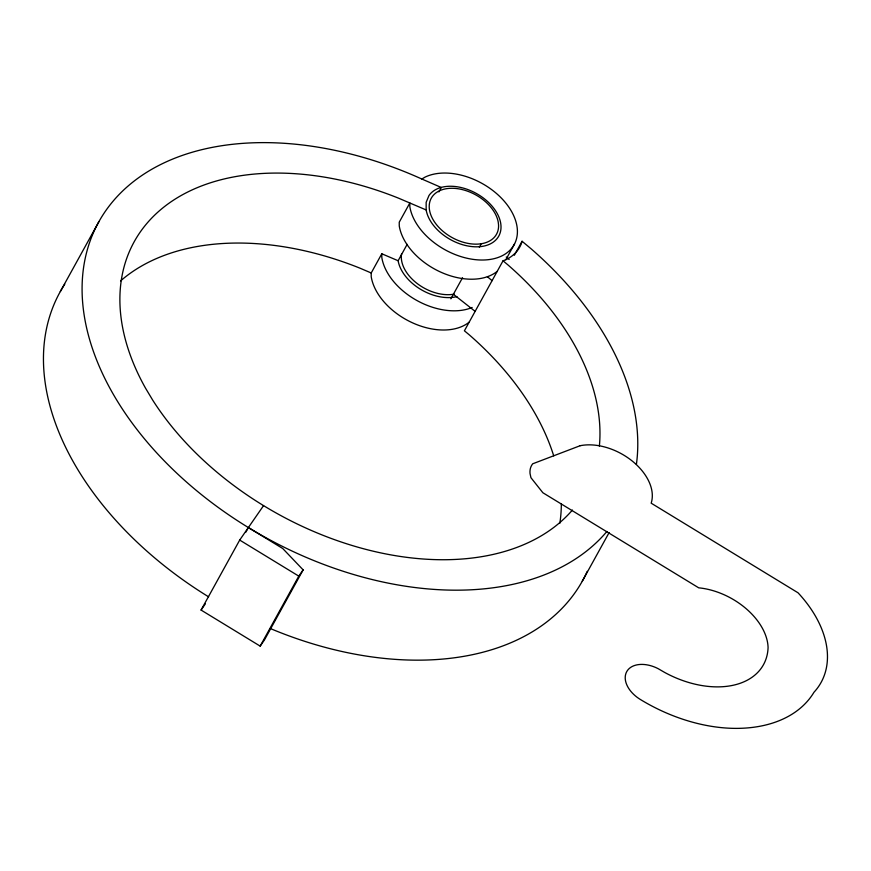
<?xml version="1.0" encoding="UTF-8"?>
<svg xmlns="http://www.w3.org/2000/svg" width="871" height="871" viewBox="0 0 871 871"><rect width="100%" height="100%" fill="white"/><g stroke="black" fill="none" stroke-linecap="round" stroke-linejoin="round"><path stroke-width="1.31" d="M636.418 464.276A298.47 195.42 28.9 0 0 531.256 248.932L522.067 241.267L521.163 244.12A63.812 41.786 28.9 0 1 505.594 259.808L503.035 260.81L464.406 330.795L469.317 334.889A257.86 168.832 28.9 0 1 553.706 455.838M60.328 291.545L98.956 221.561M469.186 322.128A58.009 37.986 28.9 0 1 411.994 322.586A58.009 37.986 28.9 0 1 371.22 276.749L371.209 272.971L381.803 253.777L398.123 260.734A40.393 26.446 28.9 0 0 456.937 296.619M245.753 532.29L248.377 527.554L282.748 548.523L303.141 569.874L264.501 639.858L260.168 646.119L201.07 610.059L239.699 540.074L263.554 505.626M398.123 260.734L407.16 244.359M438.897 191.881L441.39 187.363A40.393 26.446 28.9 0 1 497.08 213.264A40.393 26.446 28.9 0 1 474.466 246.776A40.393 26.446 28.9 0 1 426.159 209.955L398.602 198.196A257.86 168.832 28.9 0 0 166.405 205.121A257.86 168.832 28.9 0 0 145.533 388.172L152.741 400.192A257.86 168.832 28.9 0 0 365.385 549.242A257.86 168.832 28.9 0 0 572.421 510.036M450.873 298.829L462.534 277.718M479.366 247.212L481.304 243.717L482.512 243.521A37.268 24.399 28.9 0 0 498.55 224.762L498.201 221.931A37.268 24.399 28.9 0 0 455.228 188.419A37.268 24.399 28.9 0 0 431.395 216.313A37.268 24.399 28.9 0 0 479.355 243.989L481.304 243.717M260.168 646.119L298.797 576.134L303.141 569.874M505.822 259.732L514.543 243.924M514.336 255.268L522.067 241.267M582.264 581.229L609.112 532.595M201.07 610.059L205.404 603.799M606.891 531.484A298.47 195.42 28.9 0 1 253.733 530.766A298.47 195.42 28.9 0 1 95.189 228.833A298.47 195.42 28.9 0 1 421.825 179.012L425.113 177.085A58.009 37.986 28.9 0 1 508.936 207.276A58.009 37.986 28.9 0 1 481.815 260.026A58.009 37.986 28.9 0 1 409.849 206.765L409.838 202.987L399.245 222.181L399.256 225.959A58.009 37.986 28.9 0 0 440.029 271.796A58.009 37.986 28.9 0 0 497.221 271.338M454.172 294.148L451.45 294.529A37.268 24.399 28.9 0 1 415.968 282.574A37.268 24.399 28.9 0 1 401.564 253.973M421.825 179.012L441.14 187.428A40.316 26.402 28.9 0 0 428.978 195.518L426.159 202.312L426.159 209.955M371.209 272.971L359.973 268.17A257.86 168.832 28.9 0 0 120.601 280.898M239.699 540.074L298.797 576.134M453.399 294.256L475.131 311.361M506.236 257.032L509.165 259.471M503.035 260.81L507.945 264.915A257.86 168.832 28.9 0 1 599.368 446.072M487.401 276.738L492.082 280.647M381.803 253.777L381.814 257.555A58.009 37.986 28.9 0 0 417.002 300.56A58.009 37.986 28.9 0 0 472.158 307.463M587.239 571.354A298.47 195.42 28.9 0 1 270.391 628.557M208.605 596.831A298.47 195.42 28.9 0 1 64.77 284.175M561.338 503.569A257.86 168.832 28.9 0 1 559.813 523.351M580.108 445.723L532.704 463.797A28.558 18.694 28.9 0 0 530.047 473.606L530.94 477.7L542.873 492.746L698.705 587.827A60.404 39.554 28.9 0 1 768.08 647.534A83.333 54.557 28.9 0 1 664.671 672.445L658.226 668.71A27.208 17.812 28.9 0 0 626.837 671.443A27.208 17.812 28.9 0 0 640.37 699.489A137.651 90.127 28.9 0 0 738.423 728.363A142.822 93.513 28.9 0 0 813.993 692.238A114.983 75.287 28.9 0 0 798.032 592.792L651.17 503.177A50.398 33 28.9 0 0 632.335 461.107A50.398 33 28.9 0 0 580.108 445.723"/></g></svg>
